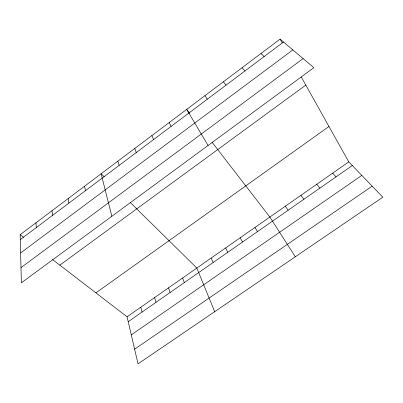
<?xml version="1.0" encoding="UTF-8"?>
<svg xmlns="http://www.w3.org/2000/svg" width="403" height="403" viewBox="0 0 403 403"><rect width="100%" height="100%" fill="white"/><g stroke="black" fill="none" stroke-linecap="round" stroke-linejoin="round"><path stroke-width="0.6" d="M20.15 234.687L280.09 39.121L313.856 67.669L21.374 282.82L20.15 234.687L23.596 237.337M20.276 239.609L283.51 42.013M20.613 252.968L292.835 49.891M20.986 267.632L303.127 58.596M59.825 265.159L305.806 85.093M95.924 292.875L328.964 126.487M127.081 316.803L348.771 161.89L382.85 197.198L138.022 363.879L127.081 316.803L52.516 259.542M128.219 321.7L352.293 165.537M131.282 334.888L361.808 175.401M134.612 349.21L372.181 186.146M260.958 53.513L264.116 56.566M104.211 176.826L101.113 173.774L111.843 216.275M130.174 202.402L196.825 268.066L214.688 311.685M242.057 67.734L244.964 70.948M332.671 173.139L336.011 176.887M316.738 184.277L319.891 188.115M223.378 81.784L226.033 85.154M189.662 113.258L186.68 109.394L208.074 145.483M212.013 142.183L269.849 217.041L295.308 256.797M300.955 195.304L303.933 199.238M285.324 206.225L288.135 210.25M204.92 95.672L207.333 99.193M254.968 227.438L257.446 231.639M280.09 39.121L282.181 42.859M301.258 76.963L348.771 161.89M240.228 237.735L242.546 242.022M169.179 122.562L171.129 126.371M225.63 247.941L227.786 252.308M211.157 258.051L213.162 262.499M151.876 135.579L153.603 139.524M134.763 148.455L136.279 152.53M182.619 277.994L184.327 282.599M168.545 287.828L170.106 292.507M117.847 161.185L119.147 165.391M154.601 297.575L156.016 302.326M140.778 307.232L142.052 312.058M84.565 186.226L85.456 190.679M68.198 198.538L68.888 203.117M52.007 210.719L52.506 215.414M35.993 222.768L36.3 227.579"/></g></svg>
